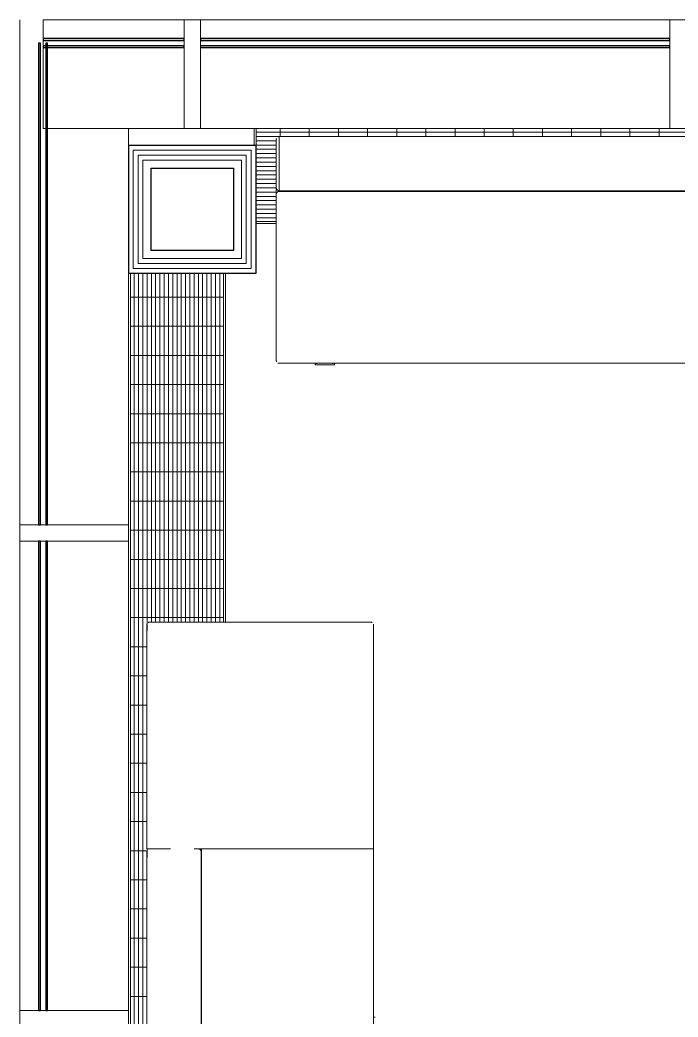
# Model space of a CAD drawing. Header units: millimetres. Extents: x 90978 to 295199, y -4084 to 97293.
# Drawn here: x 156519 to 158551, y 31618 to 34698 of the extents above; entities that cross this region are included whole.
import ezdxf

# ---------------------------------------------------------------- set-up
doc = ezdxf.new("R2010")
doc.units = ezdxf.units.MM
doc.header["$MEASUREMENT"] = 0
for name, color, linetype, lineweight in [('CSM-STL-XX-ZZ-M3-A-XXXX-00001_detached _19_04_21__rvt-1-Level 0$0$A-GENM', 7, 'CONTINUOUS', 9), ('CSM-STL-XX-ZZ-M3-A-XXXX-00001_detached _19_04_21__rvt-1-Level 0$0$A-GLAZ-CURT', 7, 'CONTINUOUS', 9), ('CSM-STL-XX-ZZ-M3-A-XXXX-00001_detached _19_04_21__rvt-1-Level 0$0$A-GLAZ-CWMG', 7, 'CONTINUOUS', 9), ('CSM-STL-XX-ZZ-M3-A-XXXX-00001_detached _19_04_21__rvt-1-Level 0$0$A-WALL', 7, 'CONTINUOUS', 9), ('CSM-STL-XX-ZZ-M3-A-XXXX-00001_detached _19_04_21__rvt-1-Level 0$0$I-WALL', 7, 'CONTINUOUS', 9), ('I-FURN', 8, 'CONTINUOUS', 9)]:
    doc.layers.add(name, color=color, linetype=linetype, lineweight=lineweight)

msp = doc.modelspace()

# ---------------------------------------------------------------- hatches: boundary and pattern name
at = {"layer": 'CSM-STL-XX-ZZ-M3-A-XXXX-00001_detached _19_04_21__rvt-1-Level 0$0$A-GENM'}
h = msp.add_hatch(dxfattribs=at)
h.set_pattern_fill('FP_27', color=256, style=0, pattern_type=2)
h.set_pattern_definition([(0, (159572.184, 34219.324), (0, 13.2), []), (90, (159572.18, 34219.32), (-90, 6e-15), [])])
h.paths.add_polyline_path([(160110.3, 34328.8), (160110.6, 34328.1), (160110.6, 34328.6)], flags=0)
h.paths.add_polyline_path([(160801.3, 34335.1), (160802.5, 34330.6), (160801.6, 34334.3)], flags=0)
h.paths.add_polyline_path([(161501.3, 34335.9), (161501.3, 34330.3), (161503.2, 34331.2), (161502, 34334.3)], flags=0)
h.paths.add_polyline_path([(161501.3, 34337.8), (161501.3, 34335.9), (161503.7, 34337.8), (161507.7, 34335.4), (161509.1, 34332.4), (161510, 34328.8), (161510.3, 34328.3), (161510.3, 34075.4), (161896.6, 34075.4), (161896.6, 34301.2), (161561.8, 34301.2), (161561.8, 34337.8), (161505.8, 34337.8)], flags=0)
h.paths.add_polyline_path([(157247.8, 34075.4), (157310.3, 34075.4), (157311.4, 34333.1), (157313.1, 34335.5), (157317, 34337.8), (157319.3, 34338.1), (158701.3, 34337.8), (158701.3, 34335.1), (158703.7, 34337.8), (158707.7, 34335.4), (158709.1, 34333.6), (158710.6, 34330), (158713.1, 34335.5), (158717, 34337.8), (158719.3, 34336.9), (158719.3, 34338.1), (160103.8, 34337.7), (160108.2, 34334.8), (160109.7, 34331.2), (160110.8, 34330.6), (160113, 34335.4), (160117, 34337.7), (160119.3, 34336.9), (160119.3, 34338.1), (160801.3, 34337.1), (160802, 34335.9), (160803.8, 34337.7), (160807.9, 34335.1), (160809.4, 34332.4), (160810.3, 34333.1), (160810.3, 34338.1), (161561.8, 34338.1), (161561.8, 34363.2), (157247.8, 34363), (157247.8, 34086.4)], flags=0)
h.paths.add_polyline_path([(160117, 34170.7), (160114.8, 34173.2), (160113, 34173), (160115.9, 34171.1)], flags=0)
h.paths.add_polyline_path([(160807.7, 34173), (160810, 34177), (160810.3, 34188.2), (160809.2, 34177), (160808.4, 34174.9)], flags=0)
h.paths.add_polyline_path([(160111.5, 34174.9), (160111.5, 34177.5), (160111, 34176.2)], flags=0)
h.paths.add_polyline_path([(160810.3, 34264.9), (160809.3, 34275), (160810.1, 34274.4), (160810.2, 34270.3)], flags=0)
h.paths.add_polyline_path([(160801.3, 34270.4), (160802.8, 34271.5), (160801.3, 34271.5), (160801.3, 34270.6)], flags=0)
h.paths.add_polyline_path([(160119.3, 34270.4), (160119, 34272.7), (160117.1, 34270.6)], flags=0)
h.paths.add_polyline_path([(160801.3, 34275), (160803.7, 34279.4), (160801.3, 34279.4), (160801.3, 34277.2)], flags=0)
h.paths.add_polyline_path([(160119.3, 34275), (160119.3, 34279.4), (160117.5, 34278.5), (160118.2, 34277.2)], flags=0)
h.paths.add_polyline_path([(160810.3, 34279), (160810, 34279.4), (160810, 34279.1)], flags=0)
h.paths.add_polyline_path([(160810.3, 34328.1), (160810, 34328.6), (160810, 34328.1)], flags=0)
h = msp.add_hatch(dxfattribs=at)
h.set_pattern_fill('FP_27', color=256, angle=-90, style=0, pattern_type=2)
h.set_pattern_definition([(270, (157003.74, 23311.992), (13.2, 1e-14), []), (4e-14, (157003.74, 23311.99), (-6e-14, 90), [])])
h.paths.add_polyline_path([(156942.3, 13102.2), (156941.1, 13106.7), (156941.6, 13104.3)], flags=0)
h.paths.add_polyline_path([(156933.6, 13260.3), (156934.9, 13260.8), (156934.5, 13262.5)], flags=0)
h.paths.add_polyline_path([(156942.3, 13797.1), (156939.9, 13791.5), (156942.3, 13791.7), (156942.3, 13795.5)], flags=0)
h.paths.add_polyline_path([(156942.3, 14671.5), (156942.3, 14677.1), (156940, 14677.1), (156941.6, 14673.1)], flags=0)
h.paths.add_polyline_path([(156933.6, 15208.3), (156934.9, 15207.9), (156934.5, 15208.7)], flags=0)
h.paths.add_polyline_path([(156942.3, 15432.2), (156941.1, 15436.7), (156941.6, 15434.3)], flags=0)
h.paths.add_polyline_path([(156933.6, 15590.3), (156934.9, 15590.8), (156934.5, 15592.5)], flags=0)
h.paths.add_polyline_path([(156942.3, 16127.1), (156939.9, 16121.5), (156942.3, 16121.7), (156942.3, 16125.5)], flags=0)
h.paths.add_polyline_path([(156942.3, 17001.5), (156942.3, 17007.1), (156940, 17007.1), (156941.6, 17003.1)], flags=0)
h.paths.add_polyline_path([(156933.6, 17538.3), (156934.9, 17537.9), (156934.5, 17538.7)], flags=0)
h.paths.add_polyline_path([(156859.8, 12708.1), (157147.6, 12708.1), (157147.6, 13099.3), (156942.3, 13099.7), (156942.3, 13102.2), (156939.9, 13099.7), (156935.7, 13102.2), (156934.4, 13104.3), (156933.6, 13108.8), (156933.3, 13109.3), (156933.6, 13157.9), (156933.3, 13158.6), (156933.5, 13162.9), (156933.3, 13210.9), (156934.1, 13790.3), (156934.5, 13791.5), (156935, 13795.5), (156938.3, 13798.3), (156940.8, 13798.3), (156942.3, 13798.3), (156942.3, 13799.3), (157054.3, 13799.3), (157054.3, 13804.3), (157112.3, 13804.3), (157112.3, 13799.3), (157147.6, 13799.3), (157147.6, 13884.3), (157033.3, 13884.3), (157033.3, 14584.3), (157147.6, 14584.3), (157147.6, 14669.3), (157112.3, 14669.3), (157112.3, 14664.3), (157054.3, 14664.3), (157054.3, 14669.3), (156942.3, 14670.3), (156942.3, 14671.5), (156939.9, 14669.6), (156935.9, 14671.9), (156934.5, 14675), (156933.6, 14678.6), (156933.3, 14679.1), (156934.2, 15306.3), (156933.6, 15310.2), (156933.3, 15310.7), (156933.6, 15359.3), (156933.3, 15360), (156935.9, 15366.7), (156940, 15369), (156942.3, 15368.1), (156942.3, 15369.3), (157147.6, 15369.3), (157147.6, 15429.3), (156942.3, 15429.7), (156942.3, 15432.2), (156939.9, 15429.7), (156935.7, 15432.2), (156934.4, 15434.3), (156933.6, 15438.8), (156933.3, 15439.3), (156933.6, 15487.9), (156933.3, 15488.6), (156933.5, 15492.9), (156933.3, 15540.9), (156933.6, 16120), (156934.5, 16121.5), (156935, 16125.5), (156938.3, 16128.3), (156940.8, 16128.3), (156942.3, 16128.3), (156942.3, 16129.3), (157054.3, 16129.3), (157054.3, 16134.3), (157112.3, 16134.3), (157112.3, 16129.3), (157147.6, 16129.3), (157147.6, 16214.3), (157033.3, 16214.3), (157033.3, 16914.3), (157147.6, 16914.3), (157147.6, 16999.3), (157112.3, 16999.3), (157112.3, 16994.3), (157054.3, 16994.3), (157054.3, 16999.3), (156942.3, 17000.3), (156942.3, 17001.5), (156939.9, 16999.6), (156935.9, 17001.9), (156934.5, 17005), (156933.6, 17008.6), (156933.3, 17009.1), (156934.2, 17636.3), (156933.6, 17640.2), (156933.3, 17640.7), (156933.6, 17689.3), (156933.3, 17690), (156935.9, 17696.7), (156940, 17699), (156942.3, 17698.1), (156942.3, 17699.3), (157147.6, 17699.3), (157147.6, 17941.6), (156859.8, 17941.6), (156859.8, 12816.2)], flags=0)
h.paths.add_polyline_path([(156939.9, 13157.9), (156942.3, 13157.9), (156941.1, 13160.2)], flags=0)
h.paths.add_polyline_path([(156942.3, 13164.2), (156942.3, 13167), (156940.8, 13165.8), (156941.9, 13164.6)], flags=0)
h.paths.add_polyline_path([(156938.9, 13264.1), (156938.9, 13266.2), (156935.9, 13264.3), (156938.5, 13264.1)], flags=0)
h.paths.add_polyline_path([(156939.9, 15202), (156937.8, 15204.4), (156935.9, 15204.3), (156938.9, 15202.4)], flags=0)
h.paths.add_polyline_path([(156942.3, 15301.6), (156941.9, 15304), (156939.9, 15301.9)], flags=0)
h.paths.add_polyline_path([(156942.3, 15306.3), (156942.3, 15310.7), (156939.9, 15310.7), (156941.1, 15308.4)], flags=0)
h.paths.add_polyline_path([(156942.3, 15487.9), (156941.1, 15490.2), (156939.9, 15487.9)], flags=0)
h.paths.add_polyline_path([(156942.3, 15494.2), (156942.3, 15497), (156940.8, 15495.8), (156941.9, 15494.6)], flags=0)
h.paths.add_polyline_path([(156938.9, 15594.1), (156938.9, 15596.2), (156935.9, 15594.3), (156938.5, 15594.1)], flags=0)
h.paths.add_polyline_path([(156939.9, 17532), (156937.8, 17534.4), (156935.9, 17534.3), (156938.9, 17532.4)], flags=0)
h.paths.add_polyline_path([(156942.3, 17631.6), (156941.9, 17634), (156939.9, 17631.9)], flags=0)
h.paths.add_polyline_path([(156942.3, 17636.3), (156942.3, 17640.7), (156939.9, 17640.7), (156941.1, 17638.4)], flags=0)
h.paths.add_polyline_path([(156923.7, 18011.6), (157147.6, 18011.6), (157147.6, 18266.2), (156923.7, 18266.2)], flags=0)
h.paths.add_polyline_path([(157002.3, 20916.2), (157001.1, 20920.6), (157001.6, 20918.2)], flags=0)
h.paths.add_polyline_path([(156993.6, 21074.2), (156994.9, 21074.7), (156994.5, 21076.4)], flags=0)
h.paths.add_polyline_path([(157002.3, 21611), (156999.9, 21605.4), (157002.3, 21605.6), (157002.3, 21609.5)], flags=0)
h.paths.add_polyline_path([(157002.3, 22485.4), (157002.3, 22491), (157000, 22491), (157001.6, 22487)], flags=0)
h.paths.add_polyline_path([(156993.6, 23022.2), (156994.9, 23021.8), (156994.5, 23022.7)], flags=0)
h.paths.add_polyline_path([(157002.3, 23952.2), (157001.1, 23956.7), (157001.6, 23954.3)], flags=0)
h.paths.add_polyline_path([(156993.6, 24110.3), (156994.9, 24110.8), (156994.5, 24112.5)], flags=0)
h.paths.add_polyline_path([(157002.3, 24647.1), (156999.9, 24641.5), (157002.3, 24641.7), (157002.3, 24645.5)], flags=0)
h.paths.add_polyline_path([(157002.3, 25521.5), (157002.3, 25527.1), (157000, 25527.1), (157001.6, 25523.1)], flags=0)
h.paths.add_polyline_path([(156993.6, 26058.3), (156994.9, 26057.9), (156994.5, 26058.7)], flags=0)
h.paths.add_polyline_path([(156898.7, 18336.2), (157147.6, 18336.2), (157147.6, 20913.2), (157002.3, 20913.6), (157002.3, 20916.2), (156999.9, 20913.6), (156995.7, 20916.2), (156994.4, 20918.2), (156993.6, 20922.7), (156993.3, 20923.2), (156993.6, 20971.9), (156993.3, 20972.5), (156993.5, 20976.9), (156993.3, 21024.8), (156994.1, 21604.2), (156994.5, 21605.4), (156995, 21609.5), (156998.3, 21612.2), (157000.8, 21612.2), (157002.3, 21612.2), (157002.3, 21613.2), (157114.3, 21613.2), (157114.3, 21618.2), (157147.6, 21618.2), (157147.6, 21698.2), (157093.3, 21698.2), (157093.3, 22398.2), (157147.6, 22398.2), (157147.6, 22478.2), (157114.3, 22478.2), (157114.3, 22483.2), (157002.3, 22484.2), (157002.3, 22485.4), (156999.9, 22483.5), (156995.9, 22485.9), (156994.5, 22488.9), (156993.6, 22492.5), (156993.3, 22493), (156994.2, 23120.2), (156993.6, 23124.1), (156993.3, 23124.6), (156993.6, 23173.2), (156993.3, 23173.9), (156995.9, 23180.6), (157000, 23182.9), (157002.3, 23182), (157002.3, 23183.2), (157147.6, 23183.2), (157147.6, 23191.4), (156879.3, 23191.4), (156879.3, 23535), (157147.6, 23535), (157147.6, 23949.3), (157002.3, 23949.7), (157002.3, 23952.2), (156999.9, 23949.7), (156995.7, 23952.2), (156994.4, 23954.3), (156993.6, 23958.8), (156993.3, 23959.3), (156993.6, 24007.9), (156993.3, 24008.6), (156993.5, 24012.9), (156993.3, 24060.9), (156994.1, 24640.3), (156994.5, 24641.5), (156995, 24645.5), (156998.3, 24648.3), (157000.8, 24648.3), (157002.3, 24648.3), (157002.3, 24649.3), (157114.3, 24649.3), (157114.3, 24654.3), (157147.6, 24654.3), (157147.6, 24734.3), (157093.3, 24734.3), (157093.3, 25434.3), (157147.6, 25434.3), (157147.6, 25514.3), (157114.3, 25514.3), (157114.3, 25519.3), (157002.3, 25520.3), (157002.3, 25521.5), (156999.9, 25519.6), (156995.9, 25521.9), (156994.5, 25525), (156993.6, 25528.6), (156993.3, 25529.1), (156994.2, 26156.3), (156993.6, 26160.2), (156993.3, 26160.7), (156993.6, 26209.3), (156993.3, 26210), (156995.9, 26216.7), (157000, 26219), (157002.3, 26218.1), (157002.3, 26219.3), (157147.6, 26219.3), (157147.6, 26465.9), (156859.8, 26465.9), (156859.8, 18336.2), (156883.7, 18336.2)], flags=0)
h.paths.add_polyline_path([(157002.3, 20971.9), (157001.1, 20974.1), (156999.9, 20971.9)], flags=0)
h.paths.add_polyline_path([(157002.3, 20978.2), (157002.3, 20980.9), (157000.8, 20979.8), (157001.9, 20978.5)], flags=0)
h.paths.add_polyline_path([(156998.9, 21078), (156998.9, 21080.1), (156995.9, 21078.3), (156998.5, 21078)], flags=0)
h.paths.add_polyline_path([(156999.9, 23015.9), (156997.8, 23018.4), (156995.9, 23018.2), (156998.9, 23016.3)], flags=0)
h.paths.add_polyline_path([(157002.3, 23115.5), (157001.9, 23117.9), (156999.9, 23115.8)], flags=0)
h.paths.add_polyline_path([(157002.3, 23120.2), (157002.3, 23124.6), (156999.9, 23124.6), (157001.7, 23121.2)], flags=0)
h.paths.add_polyline_path([(156949.3, 23261.4), (157147.6, 23261.4), (157147.6, 23465), (156949.3, 23465), (156949.3, 23355.4)], flags=0)
h.paths.add_polyline_path([(156999.9, 24007.9), (157002.3, 24007.9), (157001.1, 24010.2)], flags=0)
h.paths.add_polyline_path([(157002.3, 24014.2), (157002.3, 24017), (157000.8, 24015.8), (157001.9, 24014.6)], flags=0)
h.paths.add_polyline_path([(156998.9, 24114.1), (156998.9, 24116.2), (156995.9, 24114.3), (156998.5, 24114.1)], flags=0)
h.paths.add_polyline_path([(156999.9, 26052), (156997.8, 26054.4), (156995.9, 26054.3), (156998.9, 26052.4)], flags=0)
h.paths.add_polyline_path([(157002.3, 26151.6), (157001.9, 26154), (156999.9, 26151.9)], flags=0)
h.paths.add_polyline_path([(157002.3, 26156.3), (157002.3, 26160.7), (156999.9, 26160.7), (157001.1, 26158.4)], flags=0)
h.paths.add_polyline_path([(156923.7, 26535.9), (157147.6, 26535.9), (157147.6, 26790.5), (156923.7, 26790.5), (156923.7, 26634.3)], flags=0)
h.paths.add_polyline_path([(156913.3, 30029.2), (156917.8, 30030.4), (156915.4, 30029.9)], flags=0)
h.paths.add_polyline_path([(156919.7, 31438.2), (156920.4, 31438.5), (156919.9, 31438.5)], flags=0)
h.paths.add_polyline_path([(156913.3, 32129.2), (156917.8, 32130.4), (156914.2, 32129.5)], flags=0)
h.paths.add_polyline_path([(156912.6, 32829.2), (156918.2, 32829.2), (156918.2, 32831.5), (156914.2, 32829.9)], flags=0)
h.paths.add_polyline_path([(156898.7, 26860.5), (157147.6, 26860.5), (157147.6, 28645.3), (157095.6, 28661.1), (157040, 28691.9), (156994.9, 28730.2), (156959.9, 28773.5), (156932.1, 28827.3), (156916.2, 28879.7), (156910.4, 28938.2), (156910.7, 30029.2), (156912.2, 30030.2), (156910.9, 30032), (156913.4, 30035.9), (156914.9, 30037), (156918.5, 30038.5), (156912.9, 30041), (156910.7, 30044.9), (156911.6, 30047.2), (156910.4, 30047.2), (156910.7, 31431.6), (156913.3, 31435.8), (156917.3, 31437.6), (156917.8, 31438.7), (156913, 31440.9), (156910.7, 31444.9), (156911.6, 31447.2), (156910.4, 31447.2), (156911.4, 32129.2), (156912.6, 32129.9), (156910.8, 32131.6), (156913.3, 32135.8), (156916.1, 32137.3), (156915.4, 32138.2), (156910.4, 32138.2), (156911.4, 32829.2), (156912.6, 32829.2), (156910.7, 32831.6), (156913, 32835.6), (156916.1, 32837), (156919.7, 32837.9), (156920.2, 32838.2), (157147.6, 32838.2), (157147.6, 33915.9), (156859.8, 33915.9), (156859.8, 26860.5), (156883.7, 26860.5)], flags=0)
h.paths.add_polyline_path([(156969.7, 30029.2), (156971, 30030.2), (156967.5, 30031.6), (156967.5, 30029.2)], flags=0)
h.paths.add_polyline_path([(156976.9, 30029.2), (156977.1, 30030.2), (156976.1, 30030.9), (156975.3, 30029.2), (156976.5, 30029.2)], flags=0)
h.paths.add_polyline_path([(157075.4, 30035.6), (157071.5, 30037.4), (157072.5, 30036.4), (157073.6, 30036.1)], flags=0)
h.paths.add_polyline_path([(157031.3, 30036.6), (157013.7, 30038.2), (157026.1, 30037.2), (157030.8, 30036.6)], flags=0)
h.paths.add_polyline_path([(157060.5, 30036.9), (157054.7, 30038.2), (157059.2, 30037.1), (157060.5, 30036.9)], flags=0)
h.paths.add_polyline_path([(156972.9, 30037), (156972.9, 30038.2), (156971.7, 30037.3)], flags=0)
h.paths.add_polyline_path([(157071.4, 31438.5), (157071.8, 31439.9), (157071, 31439.4)], flags=0)
h.paths.add_polyline_path([(156975.3, 31438.2), (156973.5, 31439.2), (156974, 31438.2)], flags=0)
h.paths.add_polyline_path([(157075.4, 31440.9), (157076.9, 31444.5), (157075.2, 31443.5)], flags=0)
h.paths.add_polyline_path([(156977.8, 31444.9), (156977, 31447.2), (156975.7, 31446.9), (156977, 31445.7)], flags=0)
h.paths.add_polyline_path([(156969, 31444.9), (156971.3, 31447.2), (156969, 31447.2)], flags=0)
h.paths.add_polyline_path([(156977, 32129.2), (156978.1, 32129.2), (156976.9, 32130.7), (156976.9, 32129.2)], flags=0)
h.paths.add_polyline_path([(156971.3, 32129.2), (156971.3, 32130.4), (156969, 32131.6), (156969, 32129.2)], flags=0)
h.paths.add_polyline_path([(157075.4, 32135.6), (157070.4, 32138.1), (157060.2, 32138.2), (157071.4, 32137.1), (157073.6, 32136.3)], flags=0)
h.paths.add_polyline_path([(156974, 32137), (156974, 32138), (156973.4, 32137.2)], flags=0)
at = {"layer": 'CSM-STL-XX-ZZ-M3-A-XXXX-00001_detached _19_04_21__rvt-1-Level 0$0$A-GLAZ-CURT'}
h = msp.add_hatch(color=256, dxfattribs=at)
h.paths.add_polyline_path([(156598.3, 33138.2), (156604.3, 33138.2), (156604.3, 34626.7), (156598.3, 34626.7), (156598.3, 33894.6)], flags=0)
h.paths.add_polyline_path([(156576.3, 33138.2), (156582.3, 33138.2), (156582.3, 34626.7), (156576.3, 34626.7), (156576.3, 33894.6)], flags=0)
h = msp.add_hatch(color=256, dxfattribs=at)
h.paths.add_polyline_path([(157025.8, 34612.7), (157025.8, 34618.7), (156590.3, 34618.7), (156590.3, 34612.7), (156725.5, 34612.7)], flags=0)
h.paths.add_polyline_path([(157025.8, 34634.7), (157025.8, 34640.7), (156590.3, 34640.7), (156590.3, 34634.7), (156725.5, 34634.7)], flags=0)
h = msp.add_hatch(color=256, dxfattribs=at)
h.paths.add_polyline_path([(158525.8, 34612.7), (158525.8, 34618.7), (157075.8, 34618.7), (157075.8, 34612.7), (157992.4, 34612.7)], flags=0)
h.paths.add_polyline_path([(158525.8, 34634.7), (158525.8, 34640.7), (157075.8, 34640.7), (157075.8, 34634.7), (157992.4, 34634.7)], flags=0)
h = msp.add_hatch(color=256, dxfattribs=at)
h.paths.add_polyline_path([(156598.3, 31638.2), (156604.3, 31638.2), (156604.3, 33088.2), (156598.3, 33088.2), (156598.3, 32405.5)], flags=0)
h.paths.add_polyline_path([(156576.3, 31638.2), (156582.3, 31638.2), (156582.3, 33088.2), (156576.3, 33088.2), (156576.3, 32405.5)], flags=0)

# ---------------------------------------------------------------- linework, layer by layer
at = {"layer": 'CSM-STL-XX-ZZ-M3-A-XXXX-00001_detached _19_04_21__rvt-1-Level 0$0$A-GENM'}
for p, q in [((157241.8, 34310.5), (157241.8, 34363)), ((157247.8, 34363.2), (157247.8, 34310.5)), ((157247.8, 34075.4), (157310.3, 34075.4)), ((157310.3, 34069.4), (157247.8, 34069.4)), ((156859.8, 33915.9), (156859.8, 26860.5)), ((157147.6, 32838.2), (157147.6, 33915.9)), ((157153.6, 33915.9), (157153.6, 32838.1))]:
    msp.add_line(p, q, dxfattribs=at)
at = {"layer": 'CSM-STL-XX-ZZ-M3-A-XXXX-00001_detached _19_04_21__rvt-1-Level 0$0$A-GLAZ-CURT', "lineweight": 30}
for p, q in [((156576.3, 34626.7), (156576.3, 33138.2)), ((156582.3, 34626.7), (156576.3, 34626.7)), ((156582.3, 33138.2), (156582.3, 34626.7)), ((157025.8, 34640.7), (156590.3, 34640.7)), ((156590.3, 34640.7), (156590.3, 34634.7)), ((156590.3, 34634.7), (157025.8, 34634.7)), ((156598.3, 34626.7), (156598.3, 33138.2)), ((156604.3, 34626.7), (156598.3, 34626.7)), ((156604.3, 33138.2), (156604.3, 34626.7)), ((157025.8, 34634.7), (157025.8, 34640.7)), ((158525.8, 34640.7), (157075.8, 34640.7)), ((157075.8, 34640.7), (157075.8, 34634.7)), ((157075.8, 34634.7), (158525.8, 34634.7)), ((158525.8, 34634.7), (158525.8, 34640.7)), ((157025.8, 34618.7), (156590.3, 34618.7)), ((156590.3, 34618.7), (156590.3, 34612.7)), ((156590.3, 34612.7), (157025.8, 34612.7)), ((157025.8, 34612.7), (157025.8, 34618.7)), ((158525.8, 34618.7), (157075.8, 34618.7)), ((157075.8, 34618.7), (157075.8, 34612.7)), ((157075.8, 34612.7), (158525.8, 34612.7)), ((158525.8, 34612.7), (158525.8, 34618.7)), ((156576.3, 33138.2), (156582.3, 33138.2)), ((156598.3, 33138.2), (156604.3, 33138.2)), ((156576.3, 33088.2), (156576.3, 31638.2)), ((156582.3, 33088.2), (156576.3, 33088.2)), ((156582.3, 31638.2), (156582.3, 33088.2)), ((156598.3, 33088.2), (156598.3, 31638.2)), ((156604.3, 33088.2), (156598.3, 33088.2)), ((156604.3, 31638.2), (156604.3, 33088.2)), ((156576.3, 31638.2), (156582.3, 31638.2)), ((156598.3, 31638.2), (156604.3, 31638.2))]:
    msp.add_line(p, q, dxfattribs=at)
at = {"layer": 'CSM-STL-XX-ZZ-M3-A-XXXX-00001_detached _19_04_21__rvt-1-Level 0$0$A-GLAZ-CWMG'}
for p, q in [((156518.8, 33138.2), (156518.8, 34698.2)), ((156590.3, 34640.7), (156590.3, 34698.2)), ((157025.8, 34698.2), (156590.3, 34698.2)), ((158525.8, 34698.2), (157075.8, 34698.2)), ((156590.3, 34618.7), (156590.3, 34634.7)), ((156590.3, 34363.2), (156590.3, 34612.7)), ((156598.3, 34363.2), (156590.3, 34363.2)), ((157025.8, 34363.2), (156604.3, 34363.2)), ((156853.8, 34310.4), (156853.8, 34363.2)), ((158525.8, 34363.2), (157075.8, 34363.2)), ((156853.8, 33138.2), (156853.8, 33916.1)), ((156518.8, 31638.2), (156518.8, 33088.2)), ((156853.8, 31638.2), (156853.8, 33088.2))]:
    msp.add_line(p, q, dxfattribs=at)
at = {"layer": 'CSM-STL-XX-ZZ-M3-A-XXXX-00001_detached _19_04_21__rvt-1-Level 0$0$A-GLAZ-CWMG', "lineweight": 20, "extrusion": (0, 0, -1)}
for p, q in [((157075.8, 34698.2), (157025.8, 34698.2)), ((157025.8, 34698.2), (157025.8, 34363.2)), ((157075.8, 34363.2), (157075.8, 34698.2)), ((158575.8, 34698.2), (158525.8, 34698.2)), ((158525.8, 34698.2), (158525.8, 34363.2)), ((157025.8, 34363.2), (157075.8, 34363.2)), ((158525.8, 34363.2), (158575.8, 34363.2)), ((156518.8, 33138.2), (156518.8, 33088.2)), ((156853.8, 33138.2), (156518.8, 33138.2)), ((156853.8, 33088.2), (156853.8, 33138.2)), ((156518.8, 33088.2), (156853.8, 33088.2)), ((156518.8, 31638.2), (156518.8, 31588.2)), ((156853.8, 31638.2), (156518.8, 31638.2)), ((156853.8, 31588.2), (156853.8, 31638.2))]:
    msp.add_line(p, q, dxfattribs=at)
at = {"layer": 'CSM-STL-XX-ZZ-M3-A-XXXX-00001_detached _19_04_21__rvt-1-Level 0$0$A-WALL'}
for p, q in [((156868.7, 33930.9), (156868.7, 34295.5)), ((156868.7, 34295.5), (156883.7, 34295.5)), ((156883.7, 34295.5), (156923.7, 34295.5)), ((156883.7, 33945.9), (156883.7, 34280.5)), ((156883.7, 34280.5), (156898.7, 34280.5)), ((156898.7, 34280.5), (156923.7, 34280.5)), ((157177.8, 34295.5), (156923.7, 34295.5)), ((157177.8, 34280.5), (156923.7, 34280.5)), ((157177.8, 34295.5), (157217.8, 34295.5)), ((157177.8, 34280.5), (157202.8, 34280.5)), ((157202.8, 34280.5), (157217.8, 34280.5)), ((157217.8, 34295.5), (157232.8, 34295.5)), ((157217.8, 33945.9), (157217.8, 34280.5)), ((157232.8, 33930.9), (157232.8, 34295.5)), ((156898.7, 33960.9), (156898.7, 34265.5)), ((156898.7, 34265.5), (156923.7, 34265.5)), ((157177.8, 34265.5), (156923.7, 34265.5)), ((157177.8, 34265.5), (157202.8, 34265.5)), ((157202.8, 33960.9), (157202.8, 34265.5)), ((156898.7, 33945.9), (156883.7, 33945.9)), ((156923.7, 33960.9), (156898.7, 33960.9)), ((156923.7, 33945.9), (156898.7, 33945.9)), ((157177.8, 33960.9), (156923.7, 33960.9)), ((157177.8, 33945.9), (156923.7, 33945.9)), ((157202.8, 33960.9), (157177.8, 33960.9)), ((157202.8, 33945.9), (157177.8, 33945.9)), ((157217.8, 33945.9), (157202.8, 33945.9)), ((156883.7, 33930.9), (156868.7, 33930.9)), ((156923.7, 33930.9), (156883.7, 33930.9)), ((157177.8, 33930.9), (156923.7, 33930.9)), ((157217.8, 33930.9), (157177.8, 33930.9)), ((157232.8, 33930.9), (157217.8, 33930.9))]:
    msp.add_line(p, q, dxfattribs=at)
at = {"layer": 'CSM-STL-XX-ZZ-M3-A-XXXX-00001_detached _19_04_21__rvt-1-Level 0$0$I-WALL', "lineweight": 30}
for p, q in [((156853.7, 34310.5), (156853.7, 33915.9)), ((156868.7, 34310.5), (156853.7, 34310.5)), ((156923.7, 34310.5), (156868.7, 34310.5)), ((157177.8, 34310.5), (156923.7, 34310.5)), ((157232.8, 34310.5), (157177.8, 34310.5)), ((157247.8, 34310.5), (157232.8, 34310.5)), ((157247.8, 33915.9), (157247.8, 34310.5)), ((156923.7, 33985.9), (156923.7, 34240.5)), ((156923.7, 34240.5), (157177.8, 34240.5)), ((157177.8, 34240.5), (157177.8, 33985.9)), ((157177.8, 33985.9), (156923.7, 33985.9)), ((156853.7, 33915.9), (156868.7, 33915.9)), ((156868.7, 33915.9), (156923.7, 33915.9)), ((156923.7, 33915.9), (157177.8, 33915.9)), ((157177.8, 33915.9), (157232.8, 33915.9)), ((157232.8, 33915.9), (157247.8, 33915.9))]:
    msp.add_line(p, q, dxfattribs=at)
at = {"layer": 'I-FURN'}
for p, q in [((157310.3, 34329.1), (157310.3, 34329.1)), ((157310.3, 34329.1), (157310.3, 34329.1)), ((157310.3, 34329.1), (157310.3, 34329)), ((157310.3, 34329), (157310.3, 34329)), ((157310.3, 34329), (157310.3, 34329)), ((157310.3, 34329), (157310.3, 34329)), ((157310.3, 34329), (157310.3, 34329)), ((157310.3, 34329), (157310.3, 34329)), ((157310.3, 34329), (157310.3, 34329)), ((157310.3, 34329), (157310.3, 34329)), ((157310.3, 34329), (157310.3, 34328.9)), ((157310.3, 34328.6), (157310.3, 34328.9)), ((157310.3, 34328.9), (157310.3, 34328.9)), ((157310.3, 34328.9), (157310.3, 34328.9)), ((157310.3, 34328.9), (157310.3, 34328.9)), ((157310.3, 34328.9), (157310.3, 34328.9)), ((157310.3, 34328.9), (157310.3, 34328.8)), ((157310.3, 34328.8), (157310.3, 34328.8)), ((157310.3, 34328.8), (157310.3, 34328.8)), ((157310.3, 34328.8), (157310.3, 34328.8)), ((157310.3, 34328.8), (157310.3, 34328.7)), ((157310.3, 34328.7), (157310.3, 34328.7)), ((157310.3, 34328.7), (157310.3, 34328.7)), ((157310.3, 34328.7), (157310.3, 34328.6)), ((157310.3, 34328.6), (157310.3, 34328.6)), ((157310.3, 34328.6), (157310.3, 34328.6)), ((157310.3, 34328.6), (157310.3, 34328.5)), ((157310.3, 34328.5), (157310.3, 34328.5)), ((157310.3, 34328.5), (157310.3, 34328.5)), ((157310.3, 34328.5), (157310.3, 34328.4)), ((157310.3, 34328.4), (157310.3, 34328.4)), ((157310.3, 34328.4), (157310.3, 34328.3)), ((157310.3, 34328.3), (157310.3, 34328.3)), ((157310.3, 34328.3), (157310.3, 34328.3)), ((157310.3, 34328.3), (157310.3, 34328.2)), ((157310.3, 34328.2), (157310.3, 34328.2)), ((157310.3, 34328.2), (157310.3, 34328.1)), ((157310.3, 34328.1), (157310.3, 34048.1)), ((157310.3, 34279.4), (157310.3, 34328.1)), ((157310.3, 34328.1), (157310.3, 34279.4)), ((157310.3, 34279.4), (157310.3, 34328.1)), ((157310.3, 34328.1), (157310.3, 34328.1)), ((157310.3, 34328.1), (157310.3, 34328.1)), ((157310.3, 34328.1), (157310.3, 34328.1)), ((157310.4, 34330.1), (157310.5, 34330.5)), ((157310.5, 34330.8), (157310.6, 34331.2)), ((157310.5, 34330.5), (157310.5, 34330.8)), ((157310.6, 34331.2), (157310.7, 34331.5)), ((157310.7, 34331.5), (157310.8, 34331.9)), ((157310.8, 34331.9), (157310.9, 34332.2)), ((157319.3, 34328.1), (157319.3, 34338.1)), ((158701.3, 34338.1), (157319.3, 34338.1)), ((157319.3, 34328.1), (157319.3, 34338.1)), ((157319.3, 34279.4), (157319.3, 34328.1)), ((157319.3, 34279.4), (157319.3, 34328.1)), ((157310.3, 34279.4), (157310.3, 34279.4)), ((157310.3, 34279.4), (157310.3, 34279.4)), ((157310.3, 34279.4), (157310.3, 34279.3)), ((157310.3, 34279.3), (157310.3, 34279.3)), ((157310.3, 34279.3), (157310.3, 34279.2)), ((157310.3, 34278.8), (157310.3, 34279.2)), ((157310.3, 34279.2), (157310.3, 34279.2)), ((157310.3, 34279.2), (157310.3, 34279.2)), ((157310.3, 34279.2), (157310.3, 34279.1)), ((157310.3, 34279.1), (157310.3, 34279.1)), ((157310.3, 34279.1), (157310.3, 34279)), ((157310.3, 34279), (157310.3, 34279)), ((157310.3, 34279), (157310.3, 34279)), ((157310.3, 34279), (157310.3, 34278.9)), ((157310.3, 34278.9), (157310.3, 34278.9)), ((157310.3, 34278.9), (157310.3, 34278.9)), ((157310.3, 34278.9), (157310.3, 34278.8)), ((157310.3, 34278.8), (157310.3, 34278.8)), ((157310.3, 34278.8), (157310.3, 34278.8)), ((157310.3, 34278.8), (157310.3, 34278.7)), ((157310.3, 34278.7), (157310.3, 34278.7)), ((157310.3, 34278.7), (157310.3, 34278.7)), ((157310.3, 34278.7), (157310.3, 34278.7)), ((157310.3, 34278.7), (157310.3, 34278.6)), ((157310.3, 34278.6), (157310.3, 34278.6)), ((157310.3, 34278.6), (157310.3, 34278.6)), ((157310.3, 34278.6), (157310.3, 34278.6)), ((157310.3, 34278.6), (157310.3, 34278.6)), ((157310.3, 34278.6), (157310.3, 34278.5)), ((157310.3, 34241.1), (157310.3, 34278.5)), ((157310.3, 34241.1), (157310.3, 34278.5)), ((157310.3, 34278.5), (157310.3, 34278.5)), ((157310.3, 34278.5), (157310.3, 34260.7)), ((157310.3, 34260.7), (157310.3, 34244.5)), ((157319.3, 34270.4), (157319.3, 34279.4)), ((157319.3, 34270.4), (157319.3, 34279.4)), ((157319.3, 34170.4), (157319.3, 34270.4)), ((157319.3, 34170.4), (157319.3, 34270.4)), ((157310.3, 34244.5), (157310.3, 34230)), ((157310.3, 34211.9), (157310.3, 34241.1)), ((157310.3, 34211.9), (157310.3, 34241.1)), ((157310.3, 34230), (157310.3, 34217.2)), ((157310.3, 34217.2), (157310.3, 34206.1)), ((157310.3, 34191.3), (157310.3, 34211.9)), ((157310.3, 34191.3), (157310.3, 34211.9)), ((157310.3, 34206.1), (157310.3, 34196.7)), ((157310.3, 34196.7), (157310.3, 34189.1)), ((157310.3, 34179.4), (157310.3, 34191.3)), ((157310.3, 34179.4), (157310.3, 34191.3)), ((157310.3, 34189.1), (157310.3, 34183.2)), ((157310.3, 34183.2), (157310.3, 34179.4)), ((157310.3, 34158.8), (157310.3, 34179.4)), ((157310.3, 34179.4), (157310.3, 34158.8)), ((157310.3, 34158.8), (157310.3, 34179.4)), ((157310.3, 34160), (157310.4, 34160.4)), ((157310.3, 34159.7), (157310.3, 34160)), ((157310.4, 34160.7), (157310.5, 34161.1)), ((157310.4, 34160.4), (157310.4, 34160.7)), ((157310.5, 34161.4), (157310.6, 34161.8)), ((157310.5, 34161.1), (157310.5, 34161.4)), ((157310.6, 34161.8), (157310.7, 34162.1)), ((157310.7, 34162.1), (157310.8, 34162.5)), ((157310.8, 34162.5), (157310.9, 34162.8)), ((157310.9, 34162.8), (157311.1, 34163.2)), ((157311.1, 34163.2), (157311.2, 34163.5)), ((157311.2, 34163.5), (157311.4, 34163.8)), ((157311.4, 34163.8), (157311.5, 34164.1)), ((157311.5, 34164.1), (157311.7, 34164.4)), ((157311.7, 34164.4), (157311.9, 34164.7)), ((157311.9, 34164.7), (157312.1, 34165)), ((157312.1, 34165), (157312.3, 34165.3)), ((157312.3, 34165.3), (157312.6, 34165.6)), ((157312.6, 34165.6), (157312.8, 34165.9)), ((157312.8, 34165.9), (157313.1, 34166.1)), ((157313.1, 34166.1), (157313.3, 34166.4)), ((157313.3, 34166.4), (157313.6, 34166.6)), ((157313.6, 34166.6), (157313.9, 34166.8)), ((157313.9, 34166.8), (157314.2, 34167)), ((157314.2, 34167), (157314.5, 34167.2)), ((157314.5, 34167.2), (157314.8, 34167.4)), ((157314.8, 34167.4), (157315.1, 34167.6)), ((157315.1, 34167.6), (157315.4, 34167.8)), ((157315.4, 34167.8), (157315.7, 34167.9)), ((157315.7, 34167.9), (157316.1, 34168)), ((157316.1, 34168), (157316.4, 34168.2)), ((157316.4, 34168.2), (157316.8, 34168.3)), ((157316.8, 34168.3), (157317.1, 34168.4)), ((157317.1, 34168.4), (157317.5, 34168.5)), ((157317.5, 34168.5), (157317.8, 34168.5)), ((157317.8, 34168.5), (157318.2, 34168.6)), ((157318.2, 34168.6), (157318.5, 34168.6)), ((157318.5, 34168.6), (157318.9, 34168.6)), ((157318.9, 34168.6), (157319.2, 34168.7)), ((157319.2, 34168.7), (157319.3, 34168.7)), ((157319.3, 34167.7), (157319.3, 34170.4)), ((157319.3, 34167.7), (157319.3, 34170.4)), ((158701.3, 34170.4), (157319.3, 34170.4)), ((158701.3, 34168.7), (157319.3, 34168.7)), ((157310.3, 34048.1), (157310.3, 33648.1)), ((157310.3, 33647), (157310.3, 33647.1)), ((157310.4, 33646.6), (157310.3, 33647)), ((157310.4, 33646.2), (157310.4, 33646.6)), ((157310.4, 33645.9), (157310.4, 33646.2)), ((157310.5, 33645.5), (157310.4, 33645.9)), ((157310.5, 33645.2), (157310.5, 33645.5)), ((157310.6, 33644.8), (157310.5, 33645.2)), ((157310.7, 33644.5), (157310.6, 33644.8)), ((157310.8, 33644.1), (157310.7, 33644.5)), ((157311, 33643.8), (157310.8, 33644.1)), ((157311.1, 33643.5), (157311, 33643.8)), ((157311.2, 33643.1), (157311.1, 33643.5)), ((157311.4, 33642.8), (157311.2, 33643.1)), ((157311.6, 33642.5), (157311.4, 33642.8)), ((157315.3, 33638.1), (158702.5, 33638.1)), ((157317.6, 33638.2), (157317.2, 33638.3)), ((157317.9, 33638.2), (157317.6, 33638.2)), ((157318.3, 33638.1), (157317.9, 33638.2)), ((157318.6, 33638.1), (157318.3, 33638.1)), ((157319, 33638.1), (157318.6, 33638.1)), ((157319.3, 33638.1), (157319, 33638.1)), ((157319.3, 33638.1), (158701.3, 33638.1)), ((157430.3, 33638.1), (157430.3, 33633.1)), ((157435.3, 33638.1), (157435.3, 33635.6)), ((157485.3, 33635.6), (157485.3, 33638.1)), ((157490.3, 33633.1), (157490.3, 33638.1)), ((157430.3, 33633.1), (157431.4, 33633.1)), ((157490.3, 33633.1), (157430.3, 33633.1)), ((157489.3, 33633.1), (157490.3, 33633.1)), ((156914.9, 32837), (156915.2, 32837.2)), ((156915.2, 32837.2), (156915.5, 32837.3)), ((156915.5, 32837.3), (156915.8, 32837.5)), ((156915.8, 32837.5), (156916.1, 32837.6)), ((156916.1, 32837.6), (156916.5, 32837.7)), ((156916.5, 32837.7), (156916.8, 32837.9)), ((156916.8, 32837.9), (156917.2, 32838)), ((156917.2, 32838), (156917.5, 32838)), ((156917.5, 32838), (156917.9, 32838.1)), ((156917.9, 32838.1), (156918.2, 32838.2)), ((156918.2, 32838.2), (156918.6, 32838.2)), ((156918.6, 32838.2), (156919, 32838.2)), ((156919, 32838.2), (156919.3, 32838.2)), ((156919.3, 32838.2), (156919.4, 32838.2)), ((156920.4, 32838.2), (157200.4, 32838.2)), ((157200.4, 32838.2), (157601.6, 32838.2)), ((157601.4, 32838.2), (157601.8, 32838.2)), ((157601.8, 32838.2), (157602.1, 32838.2)), ((157602.1, 32838.2), (157602.5, 32838.2)), ((157602.5, 32838.2), (157602.8, 32838.1)), ((157602.8, 32838.1), (157603.2, 32838.1)), ((157603.2, 32838.1), (157603.5, 32838)), ((157603.5, 32838), (157603.9, 32837.9)), ((157603.9, 32837.9), (157604.2, 32837.8)), ((157604.2, 32837.8), (157604.6, 32837.7)), ((157604.6, 32837.7), (157604.9, 32837.5)), ((157604.9, 32837.5), (157605.2, 32837.4)), ((157605.2, 32837.4), (157605.6, 32837.2)), ((157605.6, 32837.2), (157605.9, 32837)), ((156910.4, 32830), (156910.5, 32830.3)), ((156910.4, 32829.6), (156910.4, 32830)), ((156910.4, 32829.2), (156910.4, 32829.6)), ((156910.4, 32829.2), (156910.4, 32138.2)), ((156910.5, 32830.7), (156910.6, 32831)), ((156910.5, 32830.3), (156910.5, 32830.7)), ((156910.6, 32831), (156910.7, 32831.4)), ((157610.1, 32831.5), (157610.2, 32831.1)), ((157610.2, 32831.1), (157610.3, 32830.8)), ((157610.3, 32830.8), (157610.3, 32830.4)), ((157610.3, 32830.4), (157610.4, 32830)), ((157610.4, 31443.2), (157610.4, 32830.4)), ((157610.4, 32830), (157610.4, 32829.7)), ((157610.4, 32829.7), (157610.4, 32829.3)), ((157610.4, 32138.2), (157610.4, 32829.2)), ((156918.2, 32138.2), (156910.4, 32138.2)), ((156910.4, 32130), (156910.5, 32130.3)), ((156910.4, 32129.6), (156910.4, 32130)), ((156910.4, 32129.2), (156910.4, 32129.6)), ((156910.4, 32129.2), (156910.4, 31447.2)), ((156910.5, 32130.7), (156910.6, 32131)), ((156910.5, 32130.3), (156910.5, 32130.7)), ((156910.6, 32131), (156910.7, 32131.4)), ((156916.1, 32137.6), (156916.5, 32137.7)), ((156916.5, 32137.7), (156916.8, 32137.9)), ((156916.8, 32137.9), (156917.2, 32138)), ((156917.2, 32138), (156917.5, 32138)), ((156917.5, 32138), (156917.9, 32138.1)), ((156917.9, 32138.1), (156918.2, 32138.2)), ((156920.4, 32138.2), (156918.2, 32138.2)), ((156969, 32138.2), (156920.4, 32138.2)), ((156983.3, 32138.2), (156968.8, 32138.2)), ((157069, 32138.2), (157057.2, 32138.2)), ((157084.4, 32138.2), (157070.1, 32138.2)), ((157078.1, 32129.2), (157078.1, 31447.2)), ((157079.8, 32138.2), (157079.8, 31447.2)), ((157083.9, 32138.2), (157088.7, 32138.2)), ((157088.7, 32138.2), (157147.3, 32138.2)), ((157204, 32138.2), (157147.3, 32138.2)), ((157204, 32138.2), (157284.7, 32138.2)), ((157337.8, 32138.2), (157284.7, 32138.2)), ((157337.8, 32138.2), (157426.9, 32138.2)), ((157471, 32138.2), (157426.9, 32138.2)), ((157471, 32138.2), (157602.6, 32138.2)), ((157610.4, 32138.2), (157602.6, 32138.2)), ((157602.6, 32138.2), (157610.4, 32138.2)), ((157610.4, 31447.2), (157610.4, 32138.2)), ((157615.4, 31618.2), (157610.4, 31618.2))]:
    msp.add_line(p, q, dxfattribs=at)
for centre, major_axis, start_param, end_param in [((157319.3, 34179.4), (-9, 0), 0, 0.261746), ((157319.3, 34179.4), (9, 0), 3.403342, 3.665143), ((157319.3, 34179.4), (9, 0), 3.665151, 3.92695), ((157319.3, 34179.4), (9, 0), 3.926961, 4.712389), ((157069.1, 32129.2), (0, 9), 6.021439, 6.283185), ((157069.1, 32129.2), (0, 9), 5.759635, 6.021436), ((157069.1, 32129.2), (0, 9), 5.497828, 5.759627), ((157069.1, 32129.2), (0, -9), 1.570797, 2.356225)]:
    msp.add_ellipse(centre, major_axis=major_axis, ratio=0.997091, start_param=start_param, end_param=end_param, dxfattribs=at)

doc.saveas('drawing.dxf')
